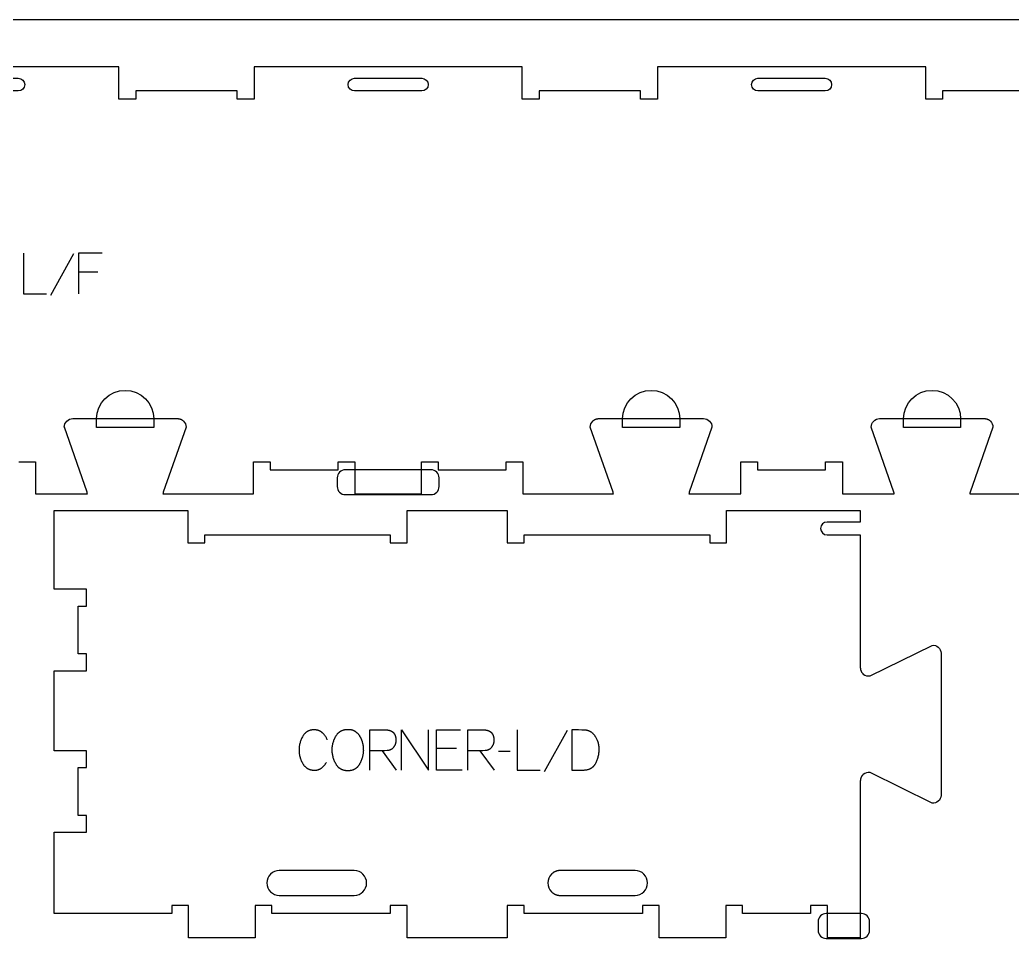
# Model space of a CAD drawing. Extents: x -34195 to -31012, y -17593 to -11999.
# Drawn here: x -32878 to -32140, y -14576 to -13882 of the extents above; entities that cross this region are included whole.
import ezdxf

# ---------------------------------------------------------------- set-up
doc = ezdxf.new("R2010")
doc.units = 0
for name, color, linetype in [('0_SHEET_SPRUCEPLY_2440X122', 1, 'CONTINUOUS'), ('1_ANYTOOL_1MMDEEP_LABELS_S', 2, 'CONTINUOUS'), ('3_ANYTOOL_CUTTHROUGH_INSID', 4, 'CONTINUOUS'), ('4_ANYTOOL_CUTTHROUGH_OUTSI', 5, 'CONTINUOUS'), ('5_ANYTOOL_HALF_MILL_9MM_IN', 3, 'CONTINUOUS')]:
    doc.layers.add(name, color=color, linetype=linetype)

msp = doc.modelspace()

# ---------------------------------------------------------------- linework, layer by layer
at = {"layer": '0_SHEET_SPRUCEPLY_2440X122'}
msp.add_lwpolyline([(-33823.6, -13881.71), (-33823.6, -15101.71), (-31383.6, -15101.71), (-31383.6, -13881.71)], close=True, dxfattribs=at)
at = {"layer": '1_ANYTOOL_1MMDEEP_LABELS_S'}
for points in [[(-32875.42, -14055.23), (-32875.42, -14085.23), (-32858.32, -14085.23)], [(-32838.18, -14055.7), (-32855.37, -14086.48)], [(-32816.92, -14055.23), (-32834.58, -14055.23), (-32834.58, -14085.23)], [(-32820.09, -14069.2), (-32834.58, -14069.2)], [(-32649.5, -14416.87), (-32649.66, -14416.47), (-32649.83, -14416.08), (-32650.01, -14415.69), (-32650.2, -14415.32), (-32650.4, -14414.95), (-32650.61, -14414.59), (-32650.83, -14414.24), (-32651.06, -14413.9), (-32651.3, -14413.57), (-32651.55, -14413.25), (-32651.81, -14412.93), (-32652.08, -14412.63), (-32652.36, -14412.33), (-32652.65, -14412.04), (-32652.95, -14411.77), (-32653.25, -14411.5), (-32653.41, -14411.37), (-32653.57, -14411.24), (-32653.73, -14411.12), (-32653.9, -14411), (-32654.06, -14410.88), (-32654.23, -14410.78), (-32654.4, -14410.67), (-32654.58, -14410.57), (-32654.75, -14410.47), (-32654.93, -14410.38), (-32655.11, -14410.29), (-32655.29, -14410.2), (-32655.47, -14410.12), (-32655.66, -14410.05), (-32655.84, -14409.97), (-32656.03, -14409.91), (-32656.23, -14409.84), (-32656.42, -14409.78), (-32656.62, -14409.72), (-32656.82, -14409.67), (-32657.02, -14409.63), (-32657.22, -14409.58), (-32657.42, -14409.54), (-32657.63, -14409.51), (-32657.84, -14409.48), (-32658.05, -14409.45), (-32658.26, -14409.43), (-32658.48, -14409.41), (-32658.7, -14409.39), (-32658.92, -14409.38), (-32659.14, -14409.38), (-32659.36, -14409.37), (-32659.7, -14409.38), (-32660.04, -14409.39), (-32660.37, -14409.42), (-32660.7, -14409.45), (-32661.02, -14409.49), (-32661.34, -14409.54), (-32661.65, -14409.6), (-32661.96, -14409.67), (-32662.26, -14409.75), (-32662.55, -14409.83), (-32662.84, -14409.93), (-32663.13, -14410.03), (-32663.4, -14410.15), (-32663.54, -14410.21), (-32663.68, -14410.27), (-32663.81, -14410.34), (-32663.95, -14410.41), (-32664.08, -14410.48), (-32664.21, -14410.55), (-32664.34, -14410.62), (-32664.47, -14410.7), (-32664.59, -14410.78), (-32664.72, -14410.86), (-32664.84, -14410.94), (-32664.97, -14411.03), (-32665.09, -14411.12), (-32665.21, -14411.21), (-32665.45, -14411.4), (-32665.68, -14411.59), (-32665.9, -14411.8), (-32666.12, -14412.01), (-32666.34, -14412.24), (-32666.55, -14412.47), (-32666.75, -14412.72), (-32666.95, -14412.97), (-32667.15, -14413.23), (-32667.34, -14413.5), (-32667.52, -14413.78), (-32667.7, -14414.07), (-32668.04, -14414.66), (-32668.36, -14415.26), (-32668.65, -14415.86), (-32668.93, -14416.47), (-32669.18, -14417.09), (-32669.41, -14417.72), (-32669.62, -14418.35), (-32669.8, -14418.99), (-32669.97, -14419.64), (-32670.11, -14420.29), (-32670.23, -14420.96), (-32670.33, -14421.63), (-32670.41, -14422.3), (-32670.46, -14422.99), (-32670.49, -14423.68), (-32670.5, -14424.37), (-32670.49, -14425.07), (-32670.46, -14425.76), (-32670.4, -14426.45), (-32670.33, -14427.12), (-32670.23, -14427.79), (-32670.1, -14428.46), (-32669.96, -14429.11), (-32669.88, -14429.44), (-32669.79, -14429.76), (-32669.7, -14430.08), (-32669.6, -14430.4), (-32669.5, -14430.72), (-32669.39, -14431.03), (-32669.28, -14431.35), (-32669.16, -14431.66), (-32668.9, -14432.28), (-32668.62, -14432.89), (-32668.32, -14433.49), (-32668, -14434.09), (-32667.65, -14434.68), (-32667.47, -14434.97), (-32667.29, -14435.25), (-32667.09, -14435.52), (-32666.9, -14435.78), (-32666.69, -14436.03), (-32666.48, -14436.28), (-32666.27, -14436.51), (-32666.05, -14436.73), (-32665.82, -14436.95), (-32665.59, -14437.16), (-32665.35, -14437.35), (-32665.23, -14437.45), (-32665.1, -14437.54), (-32664.98, -14437.63), (-32664.85, -14437.72), (-32664.73, -14437.81), (-32664.6, -14437.89), (-32664.47, -14437.97), (-32664.34, -14438.05), (-32664.2, -14438.13), (-32664.07, -14438.2), (-32663.93, -14438.27), (-32663.8, -14438.34), (-32663.52, -14438.48), (-32663.23, -14438.6), (-32662.95, -14438.71), (-32662.65, -14438.82), (-32662.35, -14438.92), (-32662.04, -14439), (-32661.73, -14439.08), (-32661.41, -14439.15), (-32661.09, -14439.21), (-32660.75, -14439.26), (-32660.42, -14439.3), (-32660.08, -14439.33), (-32659.73, -14439.36), (-32659.38, -14439.37), (-32659.02, -14439.37), (-32658.64, -14439.37), (-32658.26, -14439.35), (-32658.08, -14439.33), (-32657.89, -14439.32), (-32657.71, -14439.3), (-32657.53, -14439.27), (-32657.36, -14439.25), (-32657.18, -14439.22), (-32657.01, -14439.18), (-32656.84, -14439.15), (-32656.67, -14439.11), (-32656.5, -14439.06), (-32656.33, -14439.02), (-32656.17, -14438.97), (-32656.01, -14438.92), (-32655.85, -14438.86), (-32655.69, -14438.8), (-32655.53, -14438.74), (-32655.37, -14438.67), (-32655.22, -14438.6), (-32655.07, -14438.53), (-32654.92, -14438.46), (-32654.77, -14438.38), (-32654.63, -14438.3), (-32654.48, -14438.22), (-32654.34, -14438.13), (-32654.2, -14438.04), (-32654.06, -14437.94), (-32653.92, -14437.85), (-32653.79, -14437.75), (-32653.52, -14437.54), (-32653.27, -14437.32), (-32653.01, -14437.1), (-32652.76, -14436.87), (-32652.52, -14436.64), (-32652.28, -14436.39), (-32652.05, -14436.14), (-32651.82, -14435.88), (-32651.6, -14435.62), (-32651.38, -14435.34), (-32651.17, -14435.06), (-32650.96, -14434.77), (-32650.76, -14434.48), (-32650.57, -14434.17), (-32650.37, -14433.86), (-32650.19, -14433.55)], [(-32617.83, -14439.37), (-32617.83, -14409.37), (-32606.48, -14409.37), (-32605.99, -14409.38), (-32605.51, -14409.41), (-32605.28, -14409.42), (-32605.05, -14409.44), (-32604.83, -14409.47), (-32604.61, -14409.5), (-32604.39, -14409.53), (-32604.18, -14409.57), (-32603.97, -14409.61), (-32603.77, -14409.65), (-32603.57, -14409.7), (-32603.37, -14409.75), (-32603.18, -14409.81), (-32602.99, -14409.86), (-32602.8, -14409.93), (-32602.62, -14410), (-32602.45, -14410.07), (-32602.27, -14410.14), (-32602.1, -14410.22), (-32601.94, -14410.3), (-32601.78, -14410.39), (-32601.62, -14410.48), (-32601.46, -14410.57), (-32601.31, -14410.67), (-32601.17, -14410.77), (-32601.03, -14410.88), (-32600.89, -14410.99), (-32600.75, -14411.1), (-32600.62, -14411.21), (-32600.5, -14411.34), (-32600.37, -14411.46), (-32600.26, -14411.59), (-32600.14, -14411.72), (-32600.03, -14411.86), (-32599.92, -14412), (-32599.82, -14412.14), (-32599.72, -14412.29), (-32599.63, -14412.44), (-32599.53, -14412.59), (-32599.45, -14412.75), (-32599.36, -14412.92), (-32599.28, -14413.08), (-32599.21, -14413.25), (-32599.13, -14413.43), (-32599.07, -14413.6), (-32599, -14413.79), (-32598.94, -14413.97), (-32598.89, -14414.16), (-32598.83, -14414.35), (-32598.78, -14414.55), (-32598.74, -14414.75), (-32598.7, -14414.96), (-32598.66, -14415.17), (-32598.63, -14415.38), (-32598.6, -14415.6), (-32598.57, -14415.82), (-32598.55, -14416.04), (-32598.54, -14416.27), (-32598.51, -14416.74), (-32598.5, -14417.22), (-32598.51, -14417.39), (-32598.51, -14417.57), (-32598.52, -14417.74), (-32598.53, -14417.92), (-32598.55, -14418.09), (-32598.57, -14418.26), (-32598.59, -14418.43), (-32598.62, -14418.6), (-32598.64, -14418.77), (-32598.68, -14418.94), (-32598.71, -14419.11), (-32598.75, -14419.27), (-32598.8, -14419.44), (-32598.84, -14419.6), (-32598.9, -14419.77), (-32598.95, -14419.93), (-32599.01, -14420.09), (-32599.07, -14420.25), (-32599.13, -14420.41), (-32599.2, -14420.57), (-32599.27, -14420.73), (-32599.34, -14420.88), (-32599.42, -14421.04), (-32599.5, -14421.2), (-32599.59, -14421.35), (-32599.68, -14421.5), (-32599.77, -14421.66), (-32599.87, -14421.81), (-32599.97, -14421.96), (-32600.07, -14422.11), (-32600.17, -14422.26), (-32600.28, -14422.4), (-32600.4, -14422.55), (-32600.51, -14422.69), (-32600.63, -14422.83), (-32600.75, -14422.96), (-32600.87, -14423.08), (-32600.99, -14423.21), (-32601.12, -14423.33), (-32601.25, -14423.44), (-32601.38, -14423.55), (-32601.51, -14423.65), (-32601.65, -14423.76), (-32601.79, -14423.85), (-32601.93, -14423.94), (-32602.07, -14424.03), (-32602.22, -14424.11), (-32602.37, -14424.19), (-32602.52, -14424.27), (-32602.67, -14424.34), (-32602.83, -14424.4), (-32602.98, -14424.46), (-32603.14, -14424.52), (-32603.31, -14424.57), (-32603.47, -14424.62), (-32603.64, -14424.66), (-32603.81, -14424.7), (-32603.98, -14424.73), (-32604.15, -14424.76), (-32604.33, -14424.79), (-32604.51, -14424.81), (-32604.69, -14424.83), (-32604.88, -14424.84), (-32606.8, -14424.91), (-32608.83, -14424.93), (-32617.79, -14424.93)], [(-32594.3, -14439.37), (-32594.3, -14409.37), (-32574.25, -14439.37), (-32574.25, -14409.37)], [(-32549.26, -14439.37), (-32568.2, -14439.37), (-32568.2, -14409.37), (-32550.38, -14409.37)], [(-32544.98, -14439.37), (-32544.98, -14409.37), (-32533.62, -14409.37), (-32533.13, -14409.38), (-32532.65, -14409.41), (-32532.42, -14409.42), (-32532.19, -14409.44), (-32531.97, -14409.47), (-32531.75, -14409.5), (-32531.53, -14409.53), (-32531.32, -14409.57), (-32531.11, -14409.61), (-32530.91, -14409.65), (-32530.71, -14409.7), (-32530.51, -14409.75), (-32530.32, -14409.81), (-32530.13, -14409.86), (-32529.95, -14409.93), (-32529.77, -14410), (-32529.59, -14410.07), (-32529.41, -14410.14), (-32529.25, -14410.22), (-32529.08, -14410.3), (-32528.92, -14410.39), (-32528.76, -14410.48), (-32528.61, -14410.57), (-32528.46, -14410.67), (-32528.31, -14410.77), (-32528.17, -14410.88), (-32528.03, -14410.99), (-32527.9, -14411.1), (-32527.77, -14411.21), (-32527.64, -14411.34), (-32527.52, -14411.46), (-32527.4, -14411.59), (-32527.28, -14411.72), (-32527.17, -14411.86), (-32527.07, -14412), (-32526.96, -14412.14), (-32526.86, -14412.29), (-32526.77, -14412.44), (-32526.68, -14412.59), (-32526.59, -14412.75), (-32526.51, -14412.92), (-32526.43, -14413.08), (-32526.35, -14413.25), (-32526.28, -14413.43), (-32526.21, -14413.6), (-32526.15, -14413.79), (-32526.09, -14413.97), (-32526.03, -14414.16), (-32525.98, -14414.35), (-32525.93, -14414.55), (-32525.88, -14414.75), (-32525.84, -14414.96), (-32525.8, -14415.17), (-32525.77, -14415.38), (-32525.74, -14415.6), (-32525.72, -14415.82), (-32525.7, -14416.04), (-32525.68, -14416.27), (-32525.65, -14416.74), (-32525.65, -14417.22), (-32525.65, -14417.39), (-32525.65, -14417.57), (-32525.66, -14417.74), (-32525.67, -14417.92), (-32525.69, -14418.09), (-32525.71, -14418.26), (-32525.73, -14418.43), (-32525.76, -14418.6), (-32525.79, -14418.77), (-32525.82, -14418.94), (-32525.86, -14419.11), (-32525.9, -14419.27), (-32525.94, -14419.44), (-32525.99, -14419.6), (-32526.04, -14419.77), (-32526.09, -14419.93), (-32526.15, -14420.09), (-32526.21, -14420.25), (-32526.27, -14420.41), (-32526.34, -14420.57), (-32526.41, -14420.73), (-32526.49, -14420.88), (-32526.57, -14421.04), (-32526.65, -14421.2), (-32526.73, -14421.35), (-32526.82, -14421.5), (-32526.91, -14421.66), (-32527.01, -14421.81), (-32527.11, -14421.96), (-32527.21, -14422.11), (-32527.32, -14422.26), (-32527.43, -14422.4), (-32527.54, -14422.55), (-32527.65, -14422.69), (-32527.77, -14422.83), (-32527.89, -14422.96), (-32528.01, -14423.08), (-32528.14, -14423.21), (-32528.26, -14423.33), (-32528.39, -14423.44), (-32528.52, -14423.55), (-32528.66, -14423.65), (-32528.79, -14423.76), (-32528.93, -14423.85), (-32529.07, -14423.94), (-32529.22, -14424.03), (-32529.36, -14424.11), (-32529.51, -14424.19), (-32529.66, -14424.27), (-32529.81, -14424.34), (-32529.97, -14424.4), (-32530.13, -14424.46), (-32530.29, -14424.52), (-32530.45, -14424.57), (-32530.61, -14424.62), (-32530.78, -14424.66), (-32530.95, -14424.7), (-32531.12, -14424.73), (-32531.3, -14424.76), (-32531.47, -14424.79), (-32531.65, -14424.81), (-32531.83, -14424.83), (-32532.02, -14424.84), (-32533.94, -14424.91), (-32535.98, -14424.93), (-32544.93, -14424.93)], [(-32508.41, -14409.37), (-32508.41, -14439.37), (-32491.31, -14439.37)], [(-32471.17, -14409.85), (-32488.36, -14440.62)], [(-32608.83, -14424.93), (-32598.38, -14439.42)], [(-32553.55, -14423.3), (-32568.2, -14423.3)], [(-32535.98, -14424.93), (-32525.52, -14439.42)], [(-32513.52, -14425.49), (-32522.3, -14425.57)]]:
    msp.add_lwpolyline(points, dxfattribs=at)
for points in [[(-32633.86, -14409.03), (-32633.49, -14409.04), (-32633.13, -14409.05), (-32632.77, -14409.08), (-32632.42, -14409.12), (-32632.25, -14409.15), (-32632.07, -14409.18), (-32631.91, -14409.21), (-32631.74, -14409.24), (-32631.57, -14409.28), (-32631.41, -14409.31), (-32631.25, -14409.36), (-32631.09, -14409.4), (-32630.93, -14409.45), (-32630.77, -14409.5), (-32630.62, -14409.55), (-32630.46, -14409.61), (-32630.31, -14409.67), (-32630.16, -14409.73), (-32630.01, -14409.8), (-32629.87, -14409.86), (-32629.72, -14409.93), (-32629.58, -14410.01), (-32629.44, -14410.08), (-32629.3, -14410.16), (-32629.16, -14410.25), (-32629.03, -14410.33), (-32628.89, -14410.42), (-32628.76, -14410.51), (-32628.5, -14410.7), (-32628.25, -14410.89), (-32628, -14411.09), (-32627.76, -14411.3), (-32627.52, -14411.51), (-32627.29, -14411.73), (-32627.07, -14411.96), (-32626.85, -14412.19), (-32626.64, -14412.42), (-32626.43, -14412.67), (-32626.23, -14412.92), (-32626.03, -14413.17), (-32625.84, -14413.44), (-32625.66, -14413.7), (-32625.48, -14413.98), (-32625.31, -14414.26), (-32625.15, -14414.55), (-32624.99, -14414.84), (-32624.83, -14415.13), (-32624.68, -14415.43), (-32624.54, -14415.73), (-32624.4, -14416.03), (-32624.27, -14416.34), (-32624.14, -14416.65), (-32624.02, -14416.96), (-32623.91, -14417.28), (-32623.8, -14417.61), (-32623.7, -14417.93), (-32623.6, -14418.26), (-32623.51, -14418.6), (-32623.42, -14418.93), (-32623.34, -14419.27), (-32623.19, -14419.96), (-32623.07, -14420.63), (-32622.96, -14421.3), (-32622.87, -14421.96), (-32622.81, -14422.62), (-32622.76, -14423.27), (-32622.73, -14423.91), (-32622.72, -14424.55), (-32622.73, -14425.18), (-32622.76, -14425.82), (-32622.82, -14426.46), (-32622.89, -14427.1), (-32622.99, -14427.73), (-32623.11, -14428.37), (-32623.25, -14429.01), (-32623.41, -14429.65), (-32623.59, -14430.28), (-32623.8, -14430.92), (-32624.03, -14431.56), (-32624.27, -14432.2), (-32624.54, -14432.83), (-32624.83, -14433.47), (-32625.15, -14434.11), (-32625.48, -14434.75), (-32625.66, -14435.06), (-32625.84, -14435.36), (-32626.03, -14435.66), (-32626.22, -14435.94), (-32626.42, -14436.22), (-32626.63, -14436.48), (-32626.85, -14436.73), (-32627.06, -14436.98), (-32627.18, -14437.1), (-32627.29, -14437.21), (-32627.41, -14437.32), (-32627.52, -14437.44), (-32627.64, -14437.54), (-32627.76, -14437.65), (-32627.88, -14437.75), (-32628.01, -14437.85), (-32628.13, -14437.95), (-32628.26, -14438.05), (-32628.38, -14438.14), (-32628.51, -14438.23), (-32628.64, -14438.32), (-32628.78, -14438.41), (-32628.91, -14438.49), (-32629.05, -14438.57), (-32629.18, -14438.65), (-32629.32, -14438.73), (-32629.46, -14438.8), (-32629.6, -14438.87), (-32629.75, -14438.94), (-32629.89, -14439), (-32630.04, -14439.07), (-32630.19, -14439.13), (-32630.33, -14439.19), (-32630.49, -14439.24), (-32630.64, -14439.3), (-32630.79, -14439.35), (-32631.11, -14439.44), (-32631.43, -14439.53), (-32631.75, -14439.6), (-32632.08, -14439.67), (-32632.42, -14439.72), (-32632.76, -14439.77), (-32633.12, -14439.8), (-32633.47, -14439.83), (-32633.84, -14439.84), (-32634.2, -14439.85), (-32634.59, -14439.84), (-32634.96, -14439.83), (-32635.33, -14439.8), (-32635.69, -14439.77), (-32636.05, -14439.72), (-32636.4, -14439.66), (-32636.74, -14439.6), (-32637.08, -14439.52), (-32637.41, -14439.44), (-32637.73, -14439.34), (-32637.89, -14439.29), (-32638.04, -14439.23), (-32638.2, -14439.18), (-32638.35, -14439.12), (-32638.51, -14439.05), (-32638.66, -14438.99), (-32638.81, -14438.92), (-32638.95, -14438.85), (-32639.1, -14438.78), (-32639.24, -14438.71), (-32639.38, -14438.63), (-32639.52, -14438.55), (-32639.66, -14438.47), (-32639.8, -14438.38), (-32639.94, -14438.3), (-32640.07, -14438.21), (-32640.2, -14438.11), (-32640.33, -14438.02), (-32640.46, -14437.92), (-32640.59, -14437.82), (-32640.71, -14437.72), (-32640.84, -14437.61), (-32640.96, -14437.51), (-32641.08, -14437.4), (-32641.2, -14437.28), (-32641.32, -14437.17), (-32641.43, -14437.05), (-32641.54, -14436.93), (-32641.66, -14436.81), (-32641.77, -14436.68), (-32641.98, -14436.42), (-32642.19, -14436.15), (-32642.4, -14435.88), (-32642.59, -14435.59), (-32642.78, -14435.29), (-32642.96, -14434.98), (-32643.14, -14434.66), (-32643.47, -14434.01), (-32643.79, -14433.36), (-32644.08, -14432.71), (-32644.35, -14432.06), (-32644.6, -14431.42), (-32644.82, -14430.77), (-32645.03, -14430.11), (-32645.21, -14429.46), (-32645.38, -14428.81), (-32645.52, -14428.16), (-32645.63, -14427.51), (-32645.73, -14426.86), (-32645.81, -14426.21), (-32645.86, -14425.55), (-32645.89, -14424.9), (-32645.9, -14424.25), (-32645.89, -14423.55), (-32645.86, -14422.86), (-32645.8, -14422.18), (-32645.72, -14421.51), (-32645.62, -14420.84), (-32645.5, -14420.17), (-32645.35, -14419.51), (-32645.18, -14418.86), (-32644.99, -14418.22), (-32644.77, -14417.57), (-32644.54, -14416.94), (-32644.28, -14416.31), (-32643.99, -14415.69), (-32643.69, -14415.07), (-32643.36, -14414.46), (-32643.01, -14413.85), (-32642.83, -14413.56), (-32642.64, -14413.27), (-32642.44, -14412.99), (-32642.24, -14412.72), (-32642.03, -14412.46), (-32641.81, -14412.21), (-32641.58, -14411.97), (-32641.35, -14411.74), (-32641.24, -14411.63), (-32641.12, -14411.52), (-32641, -14411.42), (-32640.87, -14411.31), (-32640.75, -14411.21), (-32640.63, -14411.11), (-32640.5, -14411.01), (-32640.37, -14410.92), (-32640.24, -14410.82), (-32640.11, -14410.73), (-32639.97, -14410.64), (-32639.84, -14410.56), (-32639.7, -14410.47), (-32639.56, -14410.39), (-32639.42, -14410.31), (-32639.28, -14410.24), (-32639.13, -14410.16), (-32638.99, -14410.09), (-32638.69, -14409.95), (-32638.39, -14409.83), (-32638.08, -14409.71), (-32637.77, -14409.6), (-32637.44, -14409.5), (-32637.11, -14409.41), (-32636.78, -14409.33), (-32636.44, -14409.26), (-32636.09, -14409.2), (-32635.73, -14409.15), (-32635.37, -14409.11), (-32635.01, -14409.07), (-32634.63, -14409.05), (-32634.25, -14409.04)], [(-32467.74, -14409.37), (-32467.74, -14439.37), (-32459.21, -14439.29), (-32458.8, -14439.28), (-32458.4, -14439.26), (-32458, -14439.23), (-32457.62, -14439.19), (-32457.24, -14439.14), (-32456.86, -14439.09), (-32456.5, -14439.02), (-32456.14, -14438.94), (-32455.8, -14438.86), (-32455.46, -14438.76), (-32455.12, -14438.66), (-32454.8, -14438.54), (-32454.48, -14438.42), (-32454.33, -14438.35), (-32454.17, -14438.29), (-32454.02, -14438.22), (-32453.87, -14438.14), (-32453.72, -14438.07), (-32453.58, -14437.99), (-32453.43, -14437.91), (-32453.29, -14437.83), (-32453.15, -14437.75), (-32453.01, -14437.66), (-32452.88, -14437.57), (-32452.75, -14437.48), (-32452.61, -14437.39), (-32452.48, -14437.29), (-32452.36, -14437.19), (-32452.23, -14437.09), (-32452.11, -14436.99), (-32451.98, -14436.88), (-32451.86, -14436.77), (-32451.75, -14436.66), (-32451.63, -14436.55), (-32451.52, -14436.44), (-32451.4, -14436.32), (-32451.29, -14436.2), (-32451.18, -14436.08), (-32451.08, -14435.95), (-32450.97, -14435.83), (-32450.87, -14435.7), (-32450.77, -14435.57), (-32450.67, -14435.43), (-32450.58, -14435.29), (-32450.48, -14435.16), (-32450.3, -14434.87), (-32450.12, -14434.58), (-32449.96, -14434.27), (-32449.64, -14433.66), (-32449.34, -14433.03), (-32449.07, -14432.4), (-32448.81, -14431.76), (-32448.58, -14431.12), (-32448.36, -14430.48), (-32448.17, -14429.82), (-32448, -14429.16), (-32447.84, -14428.5), (-32447.71, -14427.83), (-32447.6, -14427.15), (-32447.51, -14426.47), (-32447.43, -14425.78), (-32447.38, -14425.09), (-32447.35, -14424.39), (-32447.34, -14423.69), (-32447.35, -14423.09), (-32447.38, -14422.5), (-32447.43, -14421.92), (-32447.5, -14421.34), (-32447.58, -14420.76), (-32447.64, -14420.48), (-32447.69, -14420.2), (-32447.75, -14419.92), (-32447.82, -14419.64), (-32447.89, -14419.36), (-32447.96, -14419.08), (-32448.04, -14418.81), (-32448.13, -14418.53), (-32448.22, -14418.26), (-32448.31, -14417.99), (-32448.41, -14417.72), (-32448.52, -14417.45), (-32448.63, -14417.19), (-32448.74, -14416.92), (-32448.98, -14416.4), (-32449.25, -14415.88), (-32449.53, -14415.37), (-32449.83, -14414.86), (-32450.02, -14414.55), (-32450.22, -14414.26), (-32450.42, -14413.97), (-32450.63, -14413.69), (-32450.83, -14413.42), (-32451.05, -14413.16), (-32451.26, -14412.91), (-32451.48, -14412.67), (-32451.7, -14412.44), (-32451.93, -14412.22), (-32452.15, -14412), (-32452.39, -14411.8), (-32452.62, -14411.6), (-32452.86, -14411.42), (-32453.1, -14411.24), (-32453.35, -14411.07), (-32453.6, -14410.91), (-32453.85, -14410.77), (-32454.1, -14410.63), (-32454.36, -14410.5), (-32454.63, -14410.37), (-32454.89, -14410.26), (-32455.16, -14410.16), (-32455.43, -14410.07), (-32455.71, -14409.98), (-32455.99, -14409.91), (-32456.27, -14409.84), (-32456.56, -14409.79), (-32456.85, -14409.74), (-32457.14, -14409.7), (-32457.44, -14409.67), (-32457.73, -14409.65), (-32460.17, -14409.55), (-32462.65, -14409.47), (-32465.17, -14409.41)]]:
    msp.add_lwpolyline(points, close=True, dxfattribs=at)
at = {"layer": '3_ANYTOOL_CUTTHROUGH_INSID', "color": 4}
for points in [[(-32879.26, -13934.58), (-32929.26, -13934.58, -1), (-32929.26, -13925.08), (-32879.26, -13925.08, -1)], [(-32579.26, -13934.58), (-32629.26, -13934.58, -1), (-32629.26, -13925.08), (-32579.26, -13925.08, -1)], [(-32279.26, -13934.58), (-32329.26, -13934.58, -1), (-32329.26, -13925.08), (-32279.26, -13925.08, -1)], [(-32685.21, -14532.46), (-32629.51, -14532.46, 1), (-32629.51, -14513.96), (-32685.21, -14513.96, 1)], [(-32420.61, -14513.96), (-32476.31, -14513.96), (-32476.53, -14513.96), (-32476.75, -14513.97), (-32476.98, -14513.98), (-32477.2, -14514), (-32477.42, -14514.02), (-32477.65, -14514.05), (-32477.87, -14514.09), (-32478.1, -14514.13), (-32478.32, -14514.18), (-32478.54, -14514.23), (-32478.76, -14514.29), (-32478.98, -14514.35), (-32479.2, -14514.42), (-32479.42, -14514.49), (-32479.63, -14514.57), (-32479.85, -14514.66), (-32480.06, -14514.75), (-32480.27, -14514.85), (-32480.47, -14514.95), (-32480.68, -14515.05), (-32480.88, -14515.16), (-32481.08, -14515.28), (-32481.27, -14515.4), (-32481.46, -14515.52), (-32481.65, -14515.65), (-32481.83, -14515.79), (-32482.01, -14515.92), (-32482.19, -14516.07), (-32482.36, -14516.21), (-32482.53, -14516.36), (-32482.69, -14516.51), (-32482.85, -14516.67, 0.414218), (-32482.85, -14529.75), (-32482.69, -14529.9), (-32482.53, -14530.05), (-32482.36, -14530.2), (-32482.19, -14530.35), (-32482.01, -14530.49), (-32481.83, -14530.63), (-32481.65, -14530.76), (-32481.46, -14530.89), (-32481.27, -14531.01), (-32481.08, -14531.13), (-32480.88, -14531.25), (-32480.68, -14531.36), (-32480.47, -14531.46), (-32480.27, -14531.57), (-32480.06, -14531.66), (-32479.85, -14531.75), (-32479.63, -14531.84), (-32479.42, -14531.92), (-32479.2, -14531.99), (-32478.98, -14532.06), (-32478.76, -14532.12), (-32478.54, -14532.18), (-32478.32, -14532.24), (-32478.1, -14532.28), (-32477.87, -14532.32), (-32477.65, -14532.36), (-32477.42, -14532.39), (-32477.2, -14532.41), (-32476.98, -14532.43), (-32476.75, -14532.45), (-32476.53, -14532.45), (-32476.31, -14532.46), (-32420.61, -14532.46, 1)]]:
    msp.add_lwpolyline(points, format="xyb", close=True, dxfattribs=at)
at = {"layer": '4_ANYTOOL_CUTTHROUGH_OUTSI', "color": 5}
msp.add_lwpolyline([(-32116.51, -13934.58), (-32192.01, -13934.58), (-32192.01, -13940.58), (-32204.51, -13940.58), (-32204.51, -13916.58), (-32404.01, -13916.58), (-32404.01, -13940.58), (-32416.51, -13940.58), (-32416.51, -13934.58), (-32492.01, -13934.58), (-32492.01, -13940.58), (-32504.51, -13940.58), (-32504.51, -13940.33), (-32504.51, -13940.33), (-32504.51, -13916.58), (-32704.01, -13916.58), (-32704.01, -13940.58), (-32716.51, -13940.58), (-32716.51, -13934.58), (-32792.01, -13934.58), (-32792.01, -13940.58), (-32804.51, -13940.58), (-32804.51, -13916.58), (-33004.01, -13916.58)], dxfattribs=at)
msp.add_lwpolyline([(-32879.01, -14210.08), (-32866.51, -14210.08), (-32866.51, -14234.08), (-32827.91, -14234.08), (-32827.91, -14234.08, 0.061485), (-32828.15, -14232.69), (-32845.05, -14184.42), (-32845.06, -14184.38), (-32845.06, -14184.33), (-32845.06, -14184.33, -0.414214), (-32838.81, -14178.08), (-32760.81, -14178.08), (-32760.66, -14178.09), (-32760.51, -14178.09), (-32760.36, -14178.1), (-32760.21, -14178.11), (-32760.06, -14178.13), (-32759.9, -14178.15), (-32759.75, -14178.17), (-32759.6, -14178.2), (-32759.45, -14178.23), (-32759.3, -14178.27), (-32759.15, -14178.31), (-32759, -14178.35), (-32758.85, -14178.4), (-32758.71, -14178.45), (-32758.56, -14178.5), (-32758.42, -14178.56), (-32758.27, -14178.62), (-32758.13, -14178.69), (-32757.99, -14178.75), (-32757.86, -14178.83), (-32757.72, -14178.9), (-32757.59, -14178.98), (-32757.46, -14179.06), (-32757.33, -14179.14), (-32757.2, -14179.23), (-32757.08, -14179.32), (-32756.96, -14179.41), (-32756.84, -14179.51), (-32756.72, -14179.61), (-32756.61, -14179.71), (-32756.5, -14179.81), (-32756.39, -14179.91, -0.198912), (-32754.56, -14184.33), (-32754.56, -14184.38), (-32754.57, -14184.42), (-32771.47, -14232.69), (-32771.47, -14232.69, 0.061485), (-32771.7, -14234.08), (-32754.26, -14234.08), (-32704.51, -14234.08), (-32704.51, -14210.08), (-32692.01, -14210.08), (-32692.01, -14216.08), (-32641.51, -14216.08), (-32641.51, -14210.08), (-32629.01, -14210.08), (-32629.01, -14234.08), (-32579.51, -14234.08), (-32579.51, -14210.08), (-32567.01, -14210.08), (-32567.01, -14216.08), (-32516.51, -14216.08), (-32516.51, -14210.08), (-32504.01, -14210.08), (-32504.01, -14234.08), (-32454.26, -14234.08), (-32436.82, -14234.08), (-32436.82, -14234.08, 0.061485), (-32437.05, -14232.69), (-32453.95, -14184.42), (-32453.97, -14184.38), (-32453.97, -14184.33), (-32453.97, -14184.33, -0.198912), (-32452.13, -14179.91), (-32452.03, -14179.81), (-32451.92, -14179.71), (-32451.8, -14179.61), (-32451.69, -14179.51), (-32451.57, -14179.41), (-32451.45, -14179.32), (-32451.32, -14179.23), (-32451.2, -14179.14), (-32451.07, -14179.06), (-32450.94, -14178.98), (-32450.8, -14178.9), (-32450.67, -14178.83), (-32450.53, -14178.75), (-32450.39, -14178.69), (-32450.25, -14178.62), (-32450.11, -14178.56), (-32449.96, -14178.5), (-32449.82, -14178.45), (-32449.67, -14178.4), (-32449.52, -14178.35), (-32449.37, -14178.31), (-32449.22, -14178.27), (-32449.07, -14178.23), (-32448.92, -14178.2), (-32448.77, -14178.17), (-32448.62, -14178.15), (-32448.47, -14178.13), (-32448.32, -14178.11), (-32448.17, -14178.1), (-32448.02, -14178.09), (-32447.87, -14178.09), (-32447.72, -14178.08), (-32369.72, -14178.08, -0.414214), (-32363.47, -14184.33), (-32363.47, -14184.38), (-32363.48, -14184.42), (-32380.38, -14232.69), (-32380.38, -14232.69, 0.061485), (-32380.61, -14234.08), (-32342.01, -14234.08), (-32342.01, -14210.08), (-32329.51, -14210.08), (-32329.51, -14216.08), (-32279.01, -14216.08), (-32279.01, -14210.08), (-32266.51, -14210.08), (-32266.51, -14234.08), (-32227.91, -14234.08), (-32227.91, -14234.08, 0.061485), (-32228.15, -14232.69), (-32245.05, -14184.42), (-32245.06, -14184.38), (-32245.06, -14184.33), (-32245.06, -14184.33, -0.414214), (-32238.81, -14178.08), (-32160.81, -14178.08), (-32160.66, -14178.09), (-32160.51, -14178.09), (-32160.36, -14178.1), (-32160.21, -14178.11), (-32160.06, -14178.13), (-32159.9, -14178.15), (-32159.75, -14178.17), (-32159.6, -14178.2), (-32159.45, -14178.23), (-32159.3, -14178.27), (-32159.15, -14178.31), (-32159, -14178.35), (-32158.85, -14178.4), (-32158.71, -14178.45), (-32158.56, -14178.5), (-32158.42, -14178.56), (-32158.27, -14178.62), (-32158.13, -14178.69), (-32157.99, -14178.75), (-32157.86, -14178.83), (-32157.72, -14178.9), (-32157.59, -14178.98), (-32157.46, -14179.06), (-32157.33, -14179.14), (-32157.2, -14179.23), (-32157.08, -14179.32), (-32156.96, -14179.41), (-32156.84, -14179.51), (-32156.72, -14179.61), (-32156.61, -14179.71), (-32156.5, -14179.81), (-32156.39, -14179.91, -0.198912), (-32154.56, -14184.33), (-32154.56, -14184.38), (-32154.57, -14184.42), (-32171.47, -14232.69), (-32171.47, -14232.69, 0.061485), (-32171.7, -14234.08), (-32154.26, -14234.08), (-32104.51, -14234.08)], format="xyb", dxfattribs=at)
msp.add_lwpolyline([(-32245.88, -14441.12, 0.220464), (-32250.95, -14442.52), (-32251.08, -14442.63), (-32251.2, -14442.74), (-32251.32, -14442.86), (-32251.43, -14442.98), (-32251.55, -14443.1), (-32251.66, -14443.23), (-32251.77, -14443.36), (-32251.87, -14443.49), (-32251.98, -14443.63), (-32252.07, -14443.77), (-32252.17, -14443.91), (-32252.26, -14444.05), (-32252.35, -14444.2), (-32252.43, -14444.35), (-32252.51, -14444.51), (-32252.58, -14444.66), (-32252.65, -14444.82), (-32252.72, -14444.98), (-32252.78, -14445.14), (-32252.84, -14445.3), (-32252.89, -14445.46), (-32252.94, -14445.63), (-32252.98, -14445.79), (-32253.02, -14445.96), (-32253.05, -14446.13), (-32253.08, -14446.29), (-32253.11, -14446.46), (-32253.13, -14446.63), (-32253.14, -14446.79), (-32253.15, -14446.96), (-32253.16, -14447.12), (-32253.16, -14447.29), (-32253.16, -14563.96), (-32277.66, -14563.96), (-32277.66, -14539.96), (-32290.16, -14539.96), (-32290.16, -14545.96), (-32340.66, -14545.96), (-32340.66, -14539.96), (-32353.16, -14539.96), (-32353.16, -14563.96), (-32402.66, -14563.96), (-32402.66, -14540.21), (-32402.66, -14539.96), (-32415.16, -14539.96), (-32415.16, -14545.96), (-32503.16, -14545.96), (-32503.16, -14539.96), (-32515.66, -14539.96), (-32515.66, -14563.96), (-32590.16, -14563.96), (-32590.16, -14539.96), (-32602.66, -14539.96), (-32602.66, -14545.96), (-32690.66, -14545.96), (-32690.66, -14539.96), (-32703.16, -14539.96), (-32703.16, -14563.96), (-32752.66, -14563.96), (-32752.66, -14563.96), (-32752.66, -14540.21), (-32752.66, -14539.96), (-32765.16, -14539.96), (-32765.16, -14545.96), (-32852.66, -14545.96), (-32852.66, -14485.46), (-32828.66, -14485.46), (-32828.66, -14472.96), (-32834.66, -14472.96), (-32834.66, -14437.46), (-32828.66, -14437.46), (-32828.66, -14424.96), (-32852.66, -14424.96), (-32852.66, -14365.46), (-32828.66, -14365.46), (-32828.66, -14352.96), (-32834.66, -14352.96), (-32834.66, -14317.46), (-32828.66, -14317.46), (-32828.66, -14304.96), (-32828.91, -14304.96), (-32852.66, -14304.96), (-32852.66, -14246.46), (-32753.16, -14246.46), (-32753.16, -14246.46), (-32753.16, -14270.21), (-32753.16, -14270.46), (-32740.66, -14270.46), (-32740.66, -14264.46), (-32702.91, -14264.46), (-32602.66, -14264.46), (-32602.66, -14270.46), (-32590.16, -14270.46), (-32590.16, -14246.46), (-32515.66, -14246.46), (-32515.66, -14270.46), (-32503.16, -14270.46), (-32503.16, -14264.46), (-32402.91, -14264.46), (-32365.16, -14264.46), (-32365.16, -14270.46), (-32352.66, -14270.46), (-32352.66, -14270.21), (-32352.66, -14270.21), (-32352.66, -14246.46), (-32253.16, -14246.46), (-32253.16, -14254.96), (-32277.91, -14254.96), (-32277.91, -14254.96, 1), (-32277.91, -14264.46), (-32253.16, -14264.46), (-32253.16, -14363.12), (-32253.16, -14363.12), (-32253.16, -14363.29), (-32253.15, -14363.45), (-32253.14, -14363.62), (-32253.13, -14363.79), (-32253.11, -14363.95), (-32253.08, -14364.12), (-32253.05, -14364.29), (-32253.02, -14364.45), (-32252.98, -14364.62), (-32252.94, -14364.78), (-32252.89, -14364.95), (-32252.84, -14365.11), (-32252.78, -14365.27), (-32252.72, -14365.44), (-32252.65, -14365.59), (-32252.58, -14365.75), (-32252.51, -14365.91), (-32252.43, -14366.06), (-32252.35, -14366.21), (-32252.26, -14366.36), (-32252.17, -14366.5), (-32252.07, -14366.65), (-32251.98, -14366.79), (-32251.87, -14366.92), (-32251.77, -14367.06), (-32251.66, -14367.19), (-32251.55, -14367.31), (-32251.43, -14367.44), (-32251.32, -14367.56), (-32251.2, -14367.67), (-32251.08, -14367.78), (-32250.95, -14367.89, 0.220464), (-32245.88, -14369.29), (-32245.85, -14369.28), (-32245.81, -14369.27), (-32199.82, -14346.61), (-32199.82, -14346.61, -0.461531), (-32193.16, -14352.29), (-32193.16, -14458.12, -0.461531), (-32199.82, -14463.8), (-32245.81, -14441.15), (-32245.85, -14441.13), (-32245.88, -14441.12)], format="xyb", close=True, dxfattribs=at)
at = {"layer": '5_ANYTOOL_HALF_MILL_9MM_IN', "color": 3}
for points in [[(-32821.06, -14178.33, -1), (-32778.56, -14178.33), (-32778.56, -14178.58), (-32778.56, -14184.58), (-32821.06, -14184.58), (-32821.06, -14178.58), (-32821.06, -14178.33)], [(-32429.97, -14178.33, -1), (-32387.47, -14178.33), (-32387.47, -14178.58), (-32387.47, -14184.58), (-32429.97, -14184.58), (-32429.97, -14178.58), (-32429.97, -14178.33)], [(-32221.06, -14178.33, -1), (-32178.56, -14178.33), (-32178.56, -14178.58), (-32178.56, -14184.58), (-32221.06, -14184.58), (-32221.06, -14178.58), (-32221.06, -14178.33)], [(-32636.14, -14216.08, 0.414214), (-32642.14, -14222.08), (-32642.14, -14228.58, 0.414214), (-32636.14, -14234.58), (-32572.39, -14234.58, 0.414214), (-32566.39, -14228.58), (-32566.39, -14222.08, 0.414214), (-32572.39, -14216.08)], [(-32278.54, -14545.96, 0.414214), (-32284.54, -14551.96), (-32284.54, -14558.46, 0.414214), (-32278.54, -14564.46), (-32252.29, -14564.46, 0.414214), (-32246.29, -14558.46), (-32246.29, -14551.96, 0.414214), (-32252.29, -14545.96)]]:
    msp.add_lwpolyline(points, format="xyb", close=True, dxfattribs=at)

doc.saveas('drawing.dxf')
